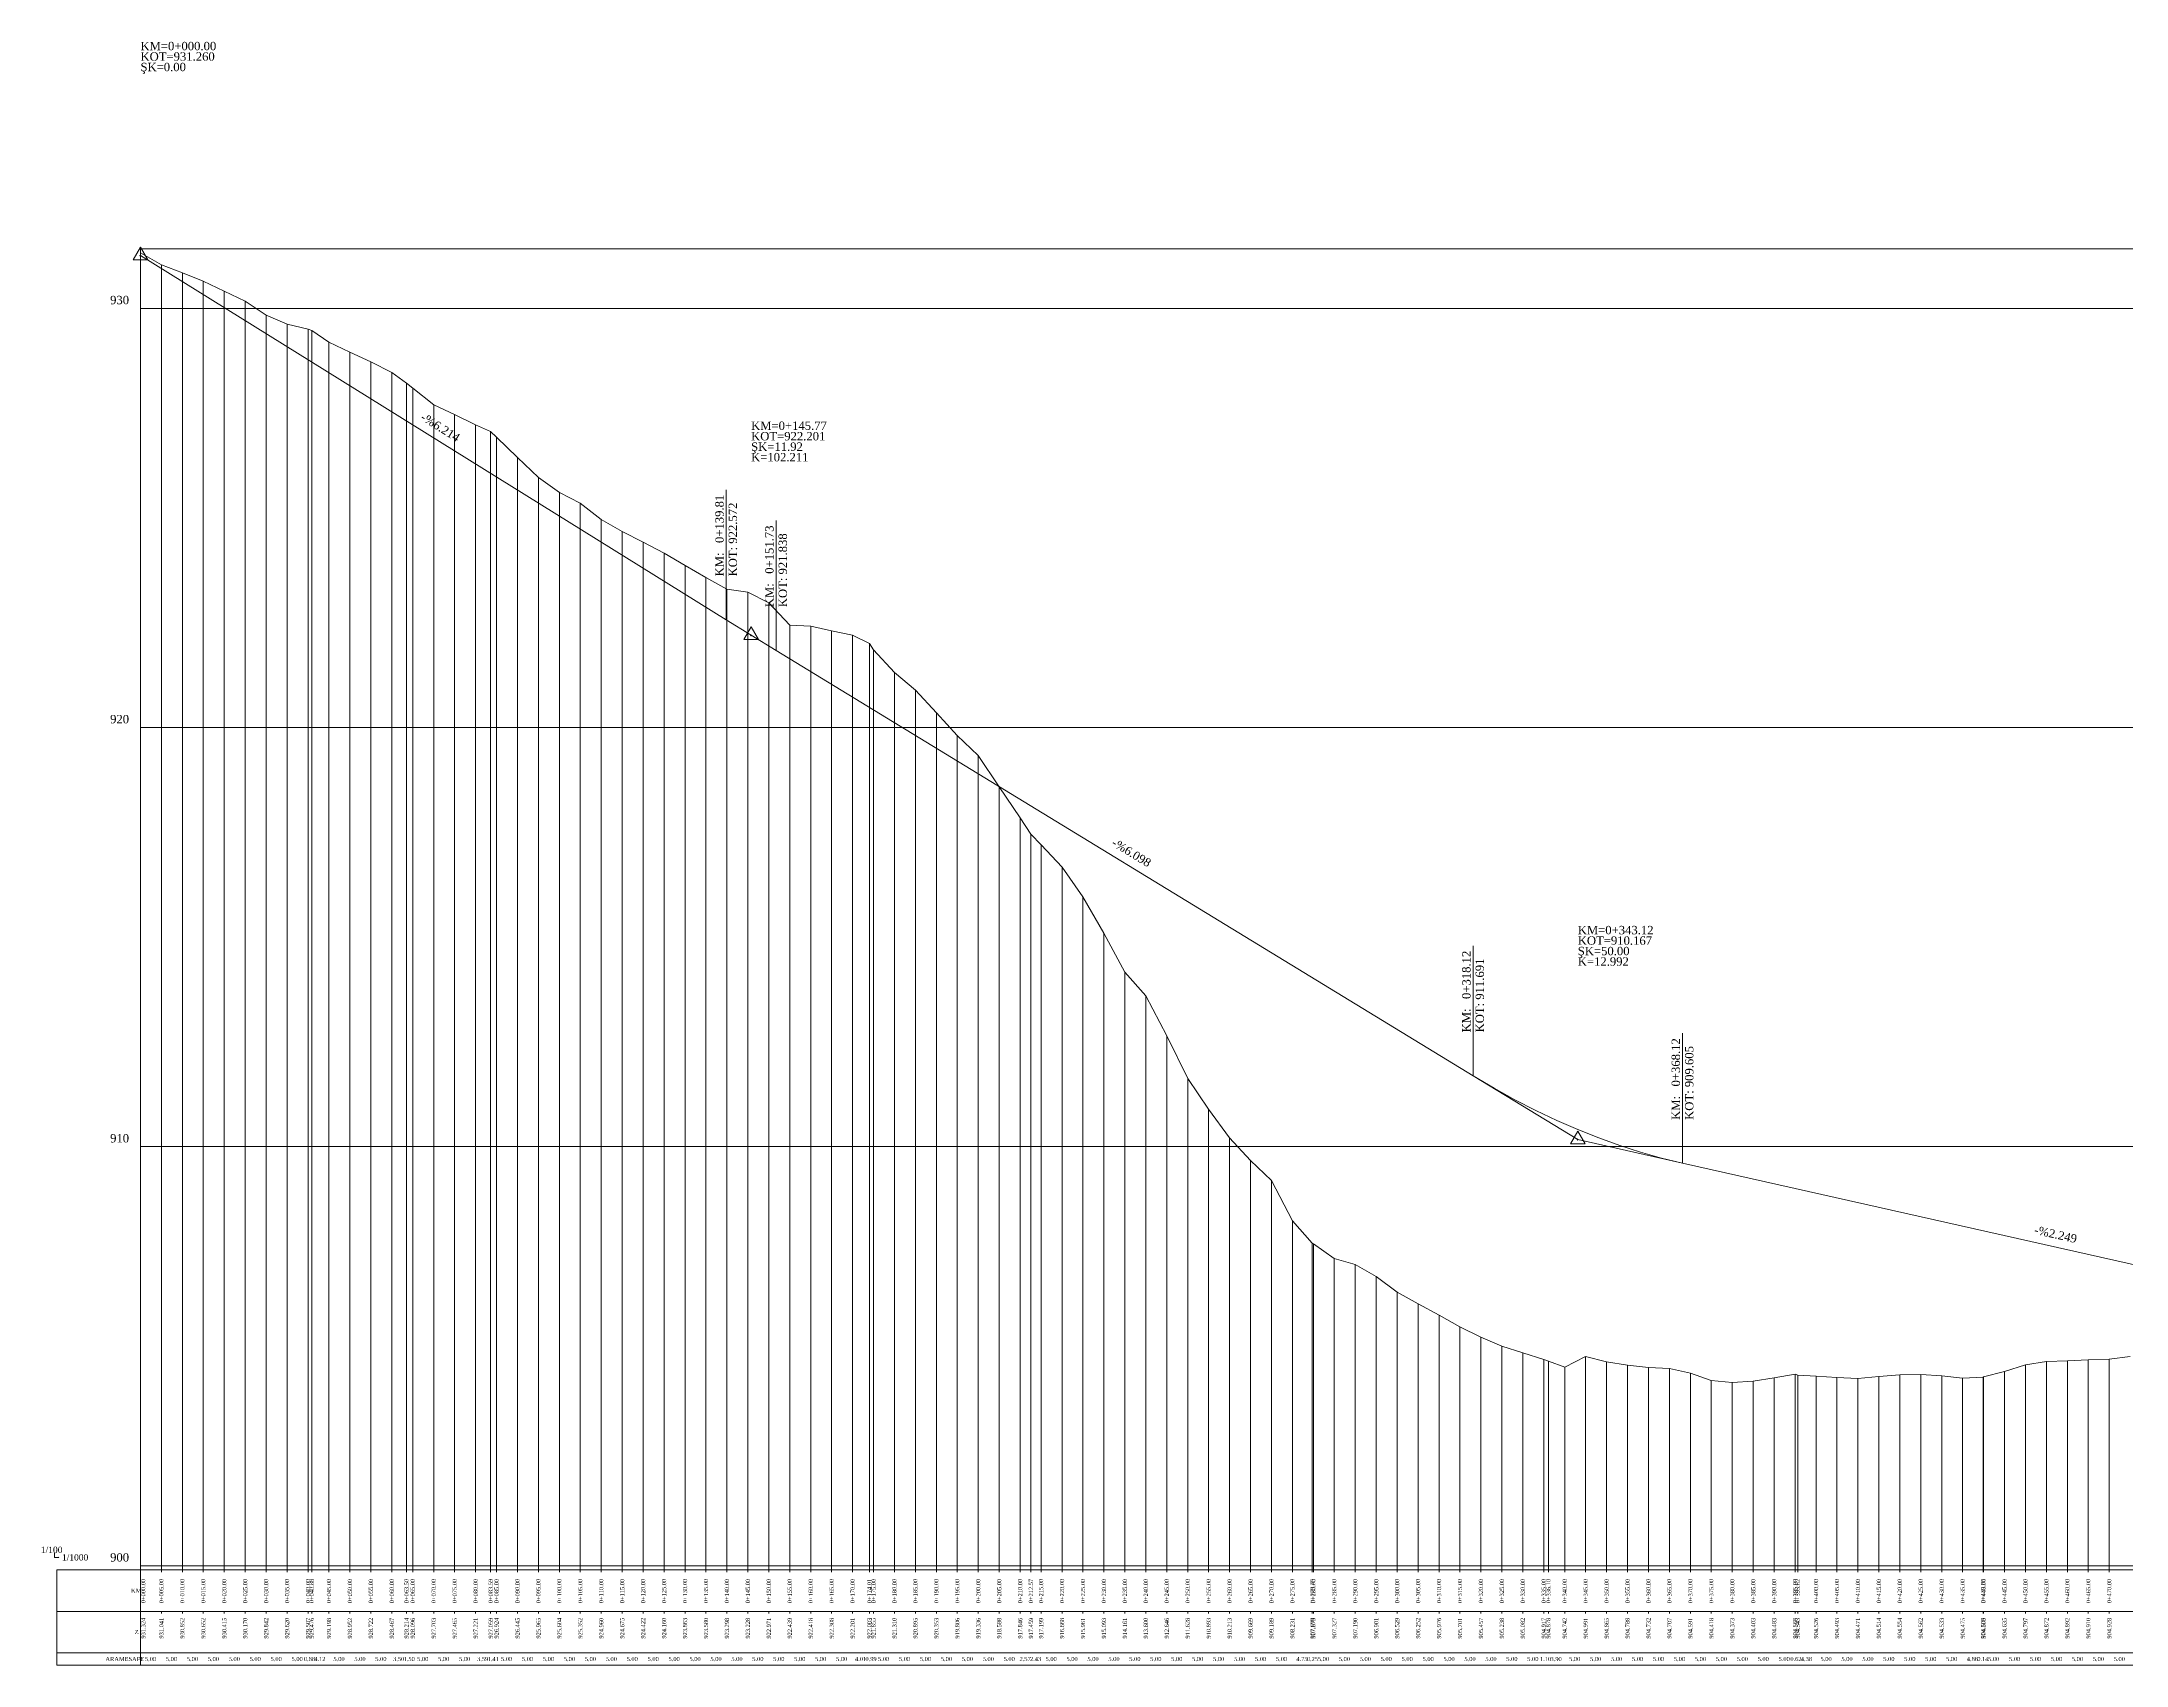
# Model space of a CAD drawing. Header units: metres. Extents: x 478603 to 489313, y 4282657 to 4289463.
# Drawn here: x 483844.3 to 484341.9, y 4287897.8 to 4288285.2 of the extents above; entities that cross this region are included whole.
import ezdxf

# ---------------------------------------------------------------- set-up
doc = ezdxf.new("R2010")
doc.units = ezdxf.units.M
for name, color, linetype, lineweight in [('PL_SEMBOL', 7, 'Continuous', 0), ('PR_ALINMAN', 1, 'Continuous', 0), ('PR_ENK_ARAMESAFE', 5, 'Continuous', 0), ('PR_ENK_EKSEN1', 5, 'Continuous', 0), ('PR_ENK_EKSEN1D', 1, 'Continuous', 0), ('PR_ENK_KM', 18, 'Continuous', 0), ('PR_ENK_Z', 96, 'Continuous', 0), ('PR_KIYAS', 153, 'Continuous', 0), ('PR_KURP', 2, 'Continuous', 0), ('PR_KURP_TF', 4, 'Continuous', 0), ('PR_KURP_TO', 96, 'Continuous', 0), ('PR_OLCEK', 1, 'Continuous', 0), ('PR_PROFIL', 153, 'Continuous', 0), ('PR_TANJANT', 30, 'Continuous', 0)]:
    doc.layers.add(name, color=color, linetype=linetype, lineweight=lineweight)
doc.styles.get("Standard").update_dxf_attribs({"font": 'times.ttf'})

# ---------------------------------------------------------------- blocks, each defined once
blk = doc.blocks.new('3')
at = {"layer": 'PL_SEMBOL'}
for p, q in [((0, 2), (-1.75, -1)), ((0.125, 0.125), (-0.125, -0.125)), ((-0.125, 0.125), (0.125, -0.125)), ((1.75, -1), (0, 2)), ((-1.75, -1), (1.75, -1))]:
    blk.add_line(p, q, dxfattribs=at)

msp = doc.modelspace()

# ---------------------------------------------------------------- linework, layer by layer
at = {"layer": 'PR_ALINMAN'}
for p, q in [((483867.87, 4288234.14), (484007.68, 4288147.26)), ((484019.6, 4288139.92), (484185.99, 4288038.45)), ((484235.99, 4288017.59), (484412.61, 4287977.86))]:
    msp.add_line(p, q, dxfattribs=at)
at = {"layer": 'PR_ENK_EKSEN1'}
for p, q in [((483867.87, 4288234.78), (483872.87, 4288231.95)), ((483872.87, 4288231.95), (483877.87, 4288230.06)), ((483877.87, 4288230.06), (483882.87, 4288228.06)), ((483882.87, 4288228.06), (483887.87, 4288225.69)), ((483887.87, 4288225.69), (483892.87, 4288223.24)), ((483892.87, 4288223.24), (483897.87, 4288219.96)), ((483897.87, 4288219.96), (483902.87, 4288217.74)), ((483902.87, 4288217.74), (483907.87, 4288216.61)), ((483907.87, 4288216.61), (483908.75, 4288216.29)), ((483908.75, 4288216.29), (483912.87, 4288213.52)), ((483912.87, 4288213.52), (483917.87, 4288211.06)), ((483917.87, 4288211.06), (483922.87, 4288208.76)), ((483922.87, 4288208.76), (483927.87, 4288206.21)), ((483927.87, 4288206.21), (483931.37, 4288203.68)), ((483931.37, 4288203.68), (483932.87, 4288202.5)), ((483932.87, 4288202.5), (483937.87, 4288198.57)), ((483937.87, 4288198.57), (483942.87, 4288196.19)), ((483942.87, 4288196.19), (483947.87, 4288193.75)), ((483947.87, 4288193.75), (483951.46, 4288192.13)), ((483951.46, 4288192.13), (483952.87, 4288190.78)), ((483952.87, 4288190.78), (483957.87, 4288185.99)), ((483957.87, 4288185.99), (483962.87, 4288181.19)), ((483962.87, 4288181.19), (483967.87, 4288177.58)), ((483967.87, 4288177.58), (483972.87, 4288175.06)), ((483972.87, 4288175.06), (483977.87, 4288171.14)), ((483977.87, 4288171.14), (483982.87, 4288168.29)), ((483982.87, 4288168.29), (483987.87, 4288165.76)), ((483987.87, 4288165.76), (483992.87, 4288163.14)), ((483992.87, 4288163.14), (483997.87, 4288160.17)), ((483997.87, 4288160.17), (484002.87, 4288157.34)), ((484002.87, 4288157.34), (484007.87, 4288154.52)), ((484007.87, 4288154.52), (484012.87, 4288153.82)), ((484012.87, 4288153.82), (484017.87, 4288151.25)), ((484017.87, 4288151.25), (484022.87, 4288145.93)), ((484022.87, 4288145.93), (484027.87, 4288145.72)), ((484027.87, 4288145.72), (484032.87, 4288144.62)), ((484032.87, 4288144.62), (484037.87, 4288143.54)), ((484037.87, 4288143.54), (484041.88, 4288141.57)), ((484041.88, 4288141.57), (484042.87, 4288140.09)), ((484042.87, 4288140.09), (484047.87, 4288134.64)), ((484047.87, 4288134.64), (484052.87, 4288130.49)), ((484052.87, 4288130.49), (484057.87, 4288125.07)), ((484057.87, 4288125.07), (484062.87, 4288119.6)), ((484062.87, 4288119.6), (484067.87, 4288114.9)), ((484067.87, 4288114.9), (484072.87, 4288107.42)), ((484072.87, 4288107.42), (484077.87, 4288100)), ((484077.87, 4288100), (484080.44, 4288096.13)), ((484080.44, 4288096.13), (484082.87, 4288093.53)), ((484082.87, 4288093.53), (484087.87, 4288088.22)), ((484087.87, 4288088.22), (484092.87, 4288081.15)), ((484092.87, 4288081.15), (484097.87, 4288072.47)), ((484097.87, 4288072.47), (484102.87, 4288063.15)), ((484102.87, 4288063.15), (484107.87, 4288057.54)), ((484107.87, 4288057.54), (484112.87, 4288048)), ((484112.87, 4288048), (484117.87, 4288037.82)), ((484117.87, 4288037.82), (484122.87, 4288030.47)), ((484122.87, 4288030.47), (484127.87, 4288023.67)), ((484127.87, 4288023.67), (484132.87, 4288018.23)), ((484132.87, 4288018.23), (484137.87, 4288013.43)), ((484137.87, 4288013.43), (484142.87, 4288003.85)), ((484142.87, 4288003.85), (484147.62, 4287998.52)), ((484147.62, 4287998.52), (484147.87, 4287998.33)), ((484147.87, 4287998.33), (484152.87, 4287994.81)), ((484152.87, 4287994.81), (484157.87, 4287993.44)), ((484157.87, 4287993.44), (484162.87, 4287990.55)), ((484162.87, 4287990.55), (484167.87, 4287986.83)), ((484167.87, 4287986.83), (484172.87, 4287984.06)), ((484172.87, 4287984.06), (484177.87, 4287981.3)), ((484177.87, 4287981.3), (484182.87, 4287978.55)), ((484182.87, 4287978.55), (484187.87, 4287976.11)), ((484187.87, 4287976.11), (484192.87, 4287973.92)), ((484192.87, 4287973.92), (484197.87, 4287972.36)), ((484197.87, 4287972.36), (484202.87, 4287970.71)), ((484202.87, 4287970.71), (484203.97, 4287970.32)), ((484203.97, 4287970.32), (484207.87, 4287968.96)), ((484207.87, 4287968.96), (484212.87, 4287971.45)), ((484212.87, 4287971.45), (484217.87, 4287970.19)), ((484217.87, 4287970.19), (484222.87, 4287969.42)), ((484222.87, 4287969.42), (484227.87, 4287968.86)), ((484227.87, 4287968.86), (484232.87, 4287968.6)), ((484232.87, 4287968.6), (484237.87, 4287967.45)), ((484307.87, 4287966.63), (484312.87, 4287967.89)), ((484312.87, 4287967.89), (484317.87, 4287969.51)), ((484317.87, 4287969.51), (484322.87, 4287970.26)), ((484322.87, 4287970.26), (484327.87, 4287970.46)), ((484327.87, 4287970.46), (484332.87, 4287970.64)), ((484332.87, 4287970.64), (484337.87, 4287970.81)), ((484337.87, 4287970.81), (484342.87, 4287971.48)), ((484237.87, 4287967.45), (484242.87, 4287965.72)), ((484242.87, 4287965.72), (484247.87, 4287965.27)), ((484247.87, 4287965.27), (484252.87, 4287965.57)), ((484252.87, 4287965.57), (484257.87, 4287966.37)), ((484257.87, 4287966.37), (484262.87, 4287967.22)), ((484262.87, 4287967.22), (484263.49, 4287966.99)), ((484263.49, 4287966.99), (484267.87, 4287966.8)), ((484267.87, 4287966.8), (484272.87, 4287966.47)), ((484272.87, 4287966.47), (484277.87, 4287966.25)), ((484277.87, 4287966.25), (484282.87, 4287966.68)), ((484282.87, 4287966.68), (484287.87, 4287967.08)), ((484287.87, 4287967.08), (484292.87, 4287967.16)), ((484292.87, 4287967.16), (484297.87, 4287966.87)), ((484297.87, 4287966.87), (484302.87, 4287966.29)), ((484302.87, 4287966.29), (484307.73, 4287966.57)), ((484307.73, 4287966.57), (484307.87, 4287966.63))]:
    msp.add_line(p, q, dxfattribs=at)
at = {"layer": 'PR_ENK_EKSEN1D'}
for p, q in [((483867.87, 4287920.54), (483867.87, 4288234.78)), ((483872.87, 4287920.54), (483872.87, 4288231.95)), ((483877.87, 4287920.54), (483877.87, 4288230.06)), ((483882.87, 4287920.54), (483882.87, 4288228.06)), ((483887.87, 4287920.54), (483887.87, 4288225.69)), ((483892.87, 4287920.54), (483892.87, 4288223.24)), ((483897.87, 4287920.54), (483897.87, 4288219.96)), ((483902.87, 4287920.54), (483902.87, 4288217.74)), ((483907.87, 4287920.54), (483907.87, 4288216.61)), ((483908.75, 4287920.54), (483908.75, 4288216.29)), ((483912.87, 4287920.54), (483912.87, 4288213.52)), ((483917.87, 4287920.54), (483917.87, 4288211.06)), ((483922.87, 4287920.54), (483922.87, 4288208.76)), ((483927.87, 4287920.54), (483927.87, 4288206.21)), ((483931.37, 4287920.54), (483931.37, 4288203.68)), ((483932.87, 4287920.54), (483932.87, 4288202.5)), ((483937.87, 4287920.54), (483937.87, 4288198.57)), ((483942.87, 4287920.54), (483942.87, 4288196.19)), ((483947.87, 4287920.54), (483947.87, 4288193.75)), ((483951.46, 4287920.54), (483951.46, 4288192.13)), ((483952.87, 4287920.54), (483952.87, 4288190.78)), ((483957.87, 4287920.54), (483957.87, 4288185.99)), ((483962.87, 4287920.54), (483962.87, 4288181.19)), ((483967.87, 4287920.54), (483967.87, 4288177.58)), ((483972.87, 4287920.54), (483972.87, 4288175.06)), ((483977.87, 4287920.54), (483977.87, 4288171.14)), ((483982.87, 4287920.54), (483982.87, 4288168.29)), ((483987.87, 4287920.54), (483987.87, 4288165.76)), ((483992.87, 4287920.54), (483992.87, 4288163.14)), ((483997.87, 4287920.54), (483997.87, 4288160.17)), ((484002.87, 4287920.54), (484002.87, 4288157.34)), ((484007.87, 4287920.54), (484007.87, 4288154.52)), ((484012.87, 4287920.54), (484012.87, 4288153.82)), ((484017.87, 4287920.54), (484017.87, 4288151.25)), ((484022.87, 4287920.54), (484022.87, 4288145.93)), ((484027.87, 4287920.54), (484027.87, 4288145.72)), ((484032.87, 4287920.54), (484032.87, 4288144.62)), ((484037.87, 4287920.54), (484037.87, 4288143.54)), ((484041.88, 4287920.54), (484041.88, 4288141.57)), ((484042.87, 4287920.54), (484042.87, 4288140.09)), ((484047.87, 4287920.54), (484047.87, 4288134.64)), ((484052.87, 4287920.54), (484052.87, 4288130.49)), ((484057.87, 4287920.54), (484057.87, 4288125.07)), ((484062.87, 4287920.54), (484062.87, 4288119.6)), ((484067.87, 4287920.54), (484067.87, 4288114.9)), ((484072.87, 4287920.54), (484072.87, 4288107.42)), ((484077.87, 4287920.54), (484077.87, 4288100)), ((484080.44, 4287920.54), (484080.44, 4288096.13)), ((484082.87, 4287920.54), (484082.87, 4288093.53)), ((484087.87, 4287920.54), (484087.87, 4288088.22)), ((484092.87, 4287920.54), (484092.87, 4288081.15)), ((484097.87, 4287920.54), (484097.87, 4288072.47)), ((484102.87, 4287920.54), (484102.87, 4288063.15)), ((484107.87, 4287920.54), (484107.87, 4288057.54)), ((484112.87, 4287920.54), (484112.87, 4288048)), ((484117.87, 4287920.54), (484117.87, 4288037.82)), ((484122.87, 4287920.54), (484122.87, 4288030.47)), ((484127.87, 4287920.54), (484127.87, 4288023.67)), ((484132.87, 4287920.54), (484132.87, 4288018.23)), ((484137.87, 4287920.54), (484137.87, 4288013.43)), ((484142.87, 4287920.54), (484142.87, 4288003.85)), ((484147.62, 4287920.54), (484147.62, 4287998.52)), ((484147.87, 4287920.54), (484147.87, 4287998.33)), ((484152.87, 4287920.54), (484152.87, 4287994.81)), ((484157.87, 4287920.54), (484157.87, 4287993.44)), ((484162.87, 4287920.54), (484162.87, 4287990.55)), ((484167.87, 4287920.54), (484167.87, 4287986.83)), ((484172.87, 4287920.54), (484172.87, 4287984.06)), ((484177.87, 4287920.54), (484177.87, 4287981.3)), ((484182.87, 4287920.54), (484182.87, 4287978.55)), ((484187.87, 4287920.54), (484187.87, 4287976.11)), ((484192.87, 4287920.54), (484192.87, 4287973.92)), ((484197.87, 4287920.54), (484197.87, 4287972.36)), ((484202.87, 4287920.54), (484202.87, 4287970.71)), ((484203.97, 4287920.54), (484203.97, 4287970.32)), ((484207.87, 4287920.54), (484207.87, 4287968.96)), ((484212.87, 4287920.54), (484212.87, 4287971.45)), ((484217.87, 4287920.54), (484217.87, 4287970.19)), ((484222.87, 4287920.54), (484222.87, 4287969.42)), ((484227.87, 4287920.54), (484227.87, 4287968.86)), ((484232.87, 4287920.54), (484232.87, 4287968.6)), ((484312.87, 4287920.54), (484312.87, 4287967.89)), ((484317.87, 4287920.54), (484317.87, 4287969.51)), ((484322.87, 4287920.54), (484322.87, 4287970.26)), ((484327.87, 4287920.54), (484327.87, 4287970.46)), ((484332.87, 4287920.54), (484332.87, 4287970.64)), ((484337.87, 4287920.54), (484337.87, 4287970.81)), ((484237.87, 4287920.54), (484237.87, 4287967.45)), ((484242.87, 4287920.54), (484242.87, 4287965.72)), ((484247.87, 4287920.54), (484247.87, 4287965.27)), ((484252.87, 4287920.54), (484252.87, 4287965.57)), ((484257.87, 4287920.54), (484257.87, 4287966.37)), ((484262.87, 4287920.54), (484262.87, 4287967.22)), ((484263.49, 4287920.54), (484263.49, 4287966.99)), ((484267.87, 4287920.54), (484267.87, 4287966.8)), ((484272.87, 4287920.54), (484272.87, 4287966.47)), ((484277.87, 4287920.54), (484277.87, 4287966.25)), ((484282.87, 4287920.54), (484282.87, 4287966.68)), ((484287.87, 4287920.54), (484287.87, 4287967.08)), ((484292.87, 4287920.54), (484292.87, 4287967.16)), ((484297.87, 4287920.54), (484297.87, 4287966.87)), ((484302.87, 4287920.54), (484302.87, 4287966.29)), ((484307.73, 4287920.54), (484307.73, 4287966.57)), ((484307.87, 4287920.54), (484307.87, 4287966.63))]:
    msp.add_line(p, q, dxfattribs=at)
at = {"layer": 'PR_KIYAS'}
for p, q in [((483867.87, 4288221.54), (484820.21, 4288221.54)), ((483867.87, 4288121.54), (484820.21, 4288121.54)), ((483867.87, 4288021.54), (484820.21, 4288021.54)), ((483867.87, 4287921.54), (484820.21, 4287921.54))]:
    msp.add_line(p, q, dxfattribs=at)
at = {"layer": 'PR_KURP'}
for p, q in [((484007.68, 4288147.26), (484013.64, 4288143.57)), ((484013.64, 4288143.57), (484019.6, 4288139.92)), ((484185.99, 4288038.45), (484190.99, 4288035.5)), ((484190.99, 4288035.5), (484195.99, 4288032.74)), ((484195.99, 4288032.74), (484200.99, 4288030.17)), ((484200.99, 4288030.17), (484205.99, 4288027.8)), ((484205.99, 4288027.8), (484210.99, 4288025.62)), ((484210.99, 4288025.62), (484215.99, 4288023.62)), ((484215.99, 4288023.62), (484220.99, 4288021.83)), ((484220.99, 4288021.83), (484225.99, 4288020.22)), ((484225.99, 4288020.22), (484230.99, 4288018.81)), ((484230.99, 4288018.81), (484235.99, 4288017.59))]:
    msp.add_line(p, q, dxfattribs=at)
at = {"layer": 'PR_KURP_TF'}
for p, q in [((484019.6, 4288139.92), (484019.6, 4288170.92)), ((484235.99, 4288017.59), (484235.99, 4288048.59))]:
    msp.add_line(p, q, dxfattribs=at)
at = {"layer": 'PR_KURP_TO'}
for p, q in [((484007.68, 4288147.26), (484007.68, 4288178.26)), ((484185.99, 4288038.45), (484185.99, 4288069.45))]:
    msp.add_line(p, q, dxfattribs=at)
at = {"layer": 'PR_OLCEK'}
for p, q in [((483847.32, 4287924.44), (483847.37, 4287924.54)), ((483847.37, 4287923.54), (483847.37, 4287924.54)), ((483847.37, 4287924.54), (483847.42, 4287924.44)), ((483848.37, 4287923.54), (483847.37, 4287923.54)), ((483848.27, 4287923.59), (483848.37, 4287923.54)), ((483848.37, 4287923.54), (483848.27, 4287923.49))]:
    msp.add_line(p, q, dxfattribs=at)
for p in [(483867.87, 4288235.78, 931.42), (483867.87, 4287920.54, 899.9)]:
    msp.add_point(p, dxfattribs=at)
at = {"layer": 'PR_PROFIL'}
for p, q in [((483867.87, 4288235.78), (484820.21, 4288235.78)), ((483867.87, 4287920.54), (483867.87, 4288235.78)), ((483847.87, 4287920.54), (484820.21, 4287920.54)), ((483847.87, 4287910.66), (483847.87, 4287920.54)), ((483867.87, 4287910.66), (483867.87, 4287920.54)), ((483867.87, 4287920.04), (483867.87, 4287920.54)), ((483872.87, 4287920.04), (483872.87, 4287920.54)), ((483877.87, 4287920.04), (483877.87, 4287920.54)), ((483882.87, 4287920.04), (483882.87, 4287920.54)), ((483887.87, 4287920.04), (483887.87, 4287920.54)), ((483892.87, 4287920.04), (483892.87, 4287920.54)), ((483897.87, 4287920.04), (483897.87, 4287920.54)), ((483902.87, 4287920.04), (483902.87, 4287920.54)), ((483907.87, 4287920.04), (483907.87, 4287920.54)), ((483908.75, 4287920.04), (483908.75, 4287920.54)), ((483912.87, 4287920.04), (483912.87, 4287920.54)), ((483917.87, 4287920.04), (483917.87, 4287920.54)), ((483922.87, 4287920.04), (483922.87, 4287920.54)), ((483927.87, 4287920.04), (483927.87, 4287920.54)), ((483931.37, 4287920.04), (483931.37, 4287920.54)), ((483932.87, 4287920.04), (483932.87, 4287920.54)), ((483937.87, 4287920.04), (483937.87, 4287920.54)), ((483942.87, 4287920.04), (483942.87, 4287920.54)), ((483947.87, 4287920.04), (483947.87, 4287920.54)), ((483951.46, 4287920.04), (483951.46, 4287920.54)), ((483952.87, 4287920.04), (483952.87, 4287920.54)), ((483957.87, 4287920.04), (483957.87, 4287920.54)), ((483962.87, 4287920.04), (483962.87, 4287920.54)), ((483967.87, 4287920.04), (483967.87, 4287920.54)), ((483972.87, 4287920.04), (483972.87, 4287920.54)), ((483977.87, 4287920.04), (483977.87, 4287920.54)), ((483982.87, 4287920.04), (483982.87, 4287920.54)), ((483987.87, 4287920.04), (483987.87, 4287920.54)), ((483992.87, 4287920.04), (483992.87, 4287920.54)), ((483997.87, 4287920.04), (483997.87, 4287920.54)), ((484002.87, 4287920.04), (484002.87, 4287920.54)), ((484007.87, 4287920.04), (484007.87, 4287920.54)), ((484012.87, 4287920.04), (484012.87, 4287920.54)), ((484017.87, 4287920.04), (484017.87, 4287920.54)), ((484022.87, 4287920.04), (484022.87, 4287920.54)), ((484027.87, 4287920.04), (484027.87, 4287920.54)), ((484032.87, 4287920.04), (484032.87, 4287920.54)), ((484037.87, 4287920.04), (484037.87, 4287920.54)), ((484041.88, 4287920.04), (484041.88, 4287920.54)), ((484042.87, 4287920.04), (484042.87, 4287920.54)), ((484047.87, 4287920.04), (484047.87, 4287920.54)), ((484052.87, 4287920.04), (484052.87, 4287920.54)), ((484057.87, 4287920.04), (484057.87, 4287920.54)), ((484062.87, 4287920.04), (484062.87, 4287920.54)), ((484067.87, 4287920.04), (484067.87, 4287920.54)), ((484072.87, 4287920.04), (484072.87, 4287920.54)), ((484077.87, 4287920.04), (484077.87, 4287920.54)), ((484080.44, 4287920.04), (484080.44, 4287920.54)), ((484082.87, 4287920.04), (484082.87, 4287920.54)), ((484087.87, 4287920.04), (484087.87, 4287920.54)), ((484092.87, 4287920.04), (484092.87, 4287920.54)), ((484097.87, 4287920.04), (484097.87, 4287920.54)), ((484102.87, 4287920.04), (484102.87, 4287920.54)), ((484107.87, 4287920.04), (484107.87, 4287920.54)), ((484112.87, 4287920.04), (484112.87, 4287920.54)), ((484117.87, 4287920.04), (484117.87, 4287920.54)), ((484122.87, 4287920.04), (484122.87, 4287920.54)), ((484127.87, 4287920.04), (484127.87, 4287920.54)), ((484132.87, 4287920.04), (484132.87, 4287920.54)), ((484137.87, 4287920.04), (484137.87, 4287920.54)), ((484142.87, 4287920.04), (484142.87, 4287920.54)), ((484147.62, 4287920.04), (484147.62, 4287920.54)), ((484147.87, 4287920.04), (484147.87, 4287920.54)), ((484152.87, 4287920.04), (484152.87, 4287920.54)), ((484157.87, 4287920.04), (484157.87, 4287920.54)), ((484162.87, 4287920.04), (484162.87, 4287920.54)), ((484167.87, 4287920.04), (484167.87, 4287920.54)), ((484172.87, 4287920.04), (484172.87, 4287920.54)), ((484177.87, 4287920.04), (484177.87, 4287920.54)), ((484182.87, 4287920.04), (484182.87, 4287920.54)), ((484187.87, 4287920.04), (484187.87, 4287920.54)), ((484192.87, 4287920.04), (484192.87, 4287920.54)), ((484197.87, 4287920.04), (484197.87, 4287920.54)), ((484202.87, 4287920.04), (484202.87, 4287920.54)), ((484203.97, 4287920.04), (484203.97, 4287920.54)), ((484207.87, 4287920.04), (484207.87, 4287920.54)), ((484212.87, 4287920.04), (484212.87, 4287920.54)), ((484217.87, 4287920.04), (484217.87, 4287920.54)), ((484222.87, 4287920.04), (484222.87, 4287920.54)), ((484227.87, 4287920.04), (484227.87, 4287920.54)), ((484232.87, 4287920.04), (484232.87, 4287920.54)), ((484237.87, 4287920.04), (484237.87, 4287920.54)), ((484242.87, 4287920.04), (484242.87, 4287920.54)), ((484247.87, 4287920.04), (484247.87, 4287920.54)), ((484252.87, 4287920.04), (484252.87, 4287920.54)), ((484257.87, 4287920.04), (484257.87, 4287920.54)), ((484262.87, 4287920.04), (484262.87, 4287920.54)), ((484263.49, 4287920.04), (484263.49, 4287920.54)), ((484267.87, 4287920.04), (484267.87, 4287920.54)), ((484272.87, 4287920.04), (484272.87, 4287920.54)), ((484277.87, 4287920.04), (484277.87, 4287920.54)), ((484282.87, 4287920.04), (484282.87, 4287920.54)), ((484287.87, 4287920.04), (484287.87, 4287920.54)), ((484292.87, 4287920.04), (484292.87, 4287920.54)), ((484297.87, 4287920.04), (484297.87, 4287920.54)), ((484302.87, 4287920.04), (484302.87, 4287920.54)), ((484307.73, 4287920.04), (484307.73, 4287920.54)), ((484307.87, 4287920.04), (484307.87, 4287920.54)), ((484312.87, 4287920.04), (484312.87, 4287920.54)), ((484317.87, 4287920.04), (484317.87, 4287920.54)), ((484322.87, 4287920.04), (484322.87, 4287920.54)), ((484327.87, 4287920.04), (484327.87, 4287920.54)), ((484332.87, 4287920.04), (484332.87, 4287920.54)), ((484337.87, 4287920.04), (484337.87, 4287920.54)), ((483847.87, 4287910.66), (484820.21, 4287910.66)), ((483847.87, 4287900.79), (483847.87, 4287910.66)), ((483867.87, 4287900.79), (483867.87, 4287910.66)), ((483867.87, 4287910.16), (483867.87, 4287910.66)), ((483872.87, 4287910.16), (483872.87, 4287910.66)), ((483877.87, 4287910.16), (483877.87, 4287910.66)), ((483882.87, 4287910.16), (483882.87, 4287910.66)), ((483887.87, 4287910.16), (483887.87, 4287910.66)), ((483892.87, 4287910.16), (483892.87, 4287910.66)), ((483897.87, 4287910.16), (483897.87, 4287910.66)), ((483902.87, 4287910.16), (483902.87, 4287910.66)), ((483907.87, 4287910.16), (483907.87, 4287910.66)), ((483908.75, 4287910.16), (483908.75, 4287910.66)), ((483912.87, 4287910.16), (483912.87, 4287910.66)), ((483917.87, 4287910.16), (483917.87, 4287910.66)), ((483922.87, 4287910.16), (483922.87, 4287910.66)), ((483927.87, 4287910.16), (483927.87, 4287910.66)), ((483931.37, 4287910.16), (483931.37, 4287910.66)), ((483932.87, 4287910.16), (483932.87, 4287910.66)), ((483937.87, 4287910.16), (483937.87, 4287910.66)), ((483942.87, 4287910.16), (483942.87, 4287910.66)), ((483947.87, 4287910.16), (483947.87, 4287910.66)), ((483951.46, 4287910.16), (483951.46, 4287910.66)), ((483952.87, 4287910.16), (483952.87, 4287910.66)), ((483957.87, 4287910.16), (483957.87, 4287910.66)), ((483962.87, 4287910.16), (483962.87, 4287910.66)), ((483967.87, 4287910.16), (483967.87, 4287910.66)), ((483972.87, 4287910.16), (483972.87, 4287910.66)), ((483977.87, 4287910.16), (483977.87, 4287910.66)), ((483982.87, 4287910.16), (483982.87, 4287910.66)), ((483987.87, 4287910.16), (483987.87, 4287910.66)), ((483992.87, 4287910.16), (483992.87, 4287910.66)), ((483997.87, 4287910.16), (483997.87, 4287910.66)), ((484002.87, 4287910.16), (484002.87, 4287910.66)), ((484007.87, 4287910.16), (484007.87, 4287910.66)), ((484012.87, 4287910.16), (484012.87, 4287910.66)), ((484017.87, 4287910.16), (484017.87, 4287910.66)), ((484022.87, 4287910.16), (484022.87, 4287910.66)), ((484027.87, 4287910.16), (484027.87, 4287910.66)), ((484032.87, 4287910.16), (484032.87, 4287910.66)), ((484037.87, 4287910.16), (484037.87, 4287910.66)), ((484041.88, 4287910.16), (484041.88, 4287910.66)), ((484042.87, 4287910.16), (484042.87, 4287910.66)), ((484047.87, 4287910.16), (484047.87, 4287910.66)), ((484052.87, 4287910.16), (484052.87, 4287910.66)), ((484057.87, 4287910.16), (484057.87, 4287910.66)), ((484062.87, 4287910.16), (484062.87, 4287910.66)), ((484067.87, 4287910.16), (484067.87, 4287910.66)), ((484072.87, 4287910.16), (484072.87, 4287910.66)), ((484077.87, 4287910.16), (484077.87, 4287910.66)), ((484080.44, 4287910.16), (484080.44, 4287910.66)), ((484082.87, 4287910.16), (484082.87, 4287910.66)), ((484087.87, 4287910.16), (484087.87, 4287910.66)), ((484092.87, 4287910.16), (484092.87, 4287910.66)), ((484097.87, 4287910.16), (484097.87, 4287910.66)), ((484102.87, 4287910.16), (484102.87, 4287910.66)), ((484107.87, 4287910.16), (484107.87, 4287910.66)), ((484112.87, 4287910.16), (484112.87, 4287910.66)), ((484117.87, 4287910.16), (484117.87, 4287910.66)), ((484122.87, 4287910.16), (484122.87, 4287910.66)), ((484127.87, 4287910.16), (484127.87, 4287910.66)), ((484132.87, 4287910.16), (484132.87, 4287910.66)), ((484137.87, 4287910.16), (484137.87, 4287910.66)), ((484142.87, 4287910.16), (484142.87, 4287910.66)), ((484147.62, 4287910.16), (484147.62, 4287910.66)), ((484147.87, 4287910.16), (484147.87, 4287910.66)), ((484152.87, 4287910.16), (484152.87, 4287910.66)), ((484157.87, 4287910.16), (484157.87, 4287910.66)), ((484162.87, 4287910.16), (484162.87, 4287910.66)), ((484167.87, 4287910.16), (484167.87, 4287910.66)), ((484172.87, 4287910.16), (484172.87, 4287910.66)), ((484177.87, 4287910.16), (484177.87, 4287910.66)), ((484182.87, 4287910.16), (484182.87, 4287910.66)), ((484187.87, 4287910.16), (484187.87, 4287910.66)), ((484192.87, 4287910.16), (484192.87, 4287910.66)), ((484197.87, 4287910.16), (484197.87, 4287910.66)), ((484202.87, 4287910.16), (484202.87, 4287910.66)), ((484203.97, 4287910.16), (484203.97, 4287910.66)), ((484207.87, 4287910.16), (484207.87, 4287910.66)), ((484212.87, 4287910.16), (484212.87, 4287910.66)), ((484217.87, 4287910.16), (484217.87, 4287910.66)), ((484222.87, 4287910.16), (484222.87, 4287910.66)), ((484227.87, 4287910.16), (484227.87, 4287910.66)), ((484232.87, 4287910.16), (484232.87, 4287910.66)), ((484237.87, 4287910.16), (484237.87, 4287910.66)), ((484242.87, 4287910.16), (484242.87, 4287910.66)), ((484247.87, 4287910.16), (484247.87, 4287910.66)), ((484252.87, 4287910.16), (484252.87, 4287910.66)), ((484257.87, 4287910.16), (484257.87, 4287910.66)), ((484262.87, 4287910.16), (484262.87, 4287910.66)), ((484263.49, 4287910.16), (484263.49, 4287910.66)), ((484267.87, 4287910.16), (484267.87, 4287910.66)), ((484272.87, 4287910.16), (484272.87, 4287910.66)), ((484277.87, 4287910.16), (484277.87, 4287910.66)), ((484282.87, 4287910.16), (484282.87, 4287910.66)), ((484287.87, 4287910.16), (484287.87, 4287910.66)), ((484292.87, 4287910.16), (484292.87, 4287910.66)), ((484297.87, 4287910.16), (484297.87, 4287910.66)), ((484302.87, 4287910.16), (484302.87, 4287910.66)), ((484307.73, 4287910.16), (484307.73, 4287910.66)), ((484307.87, 4287910.16), (484307.87, 4287910.66)), ((484312.87, 4287910.16), (484312.87, 4287910.66)), ((484317.87, 4287910.16), (484317.87, 4287910.66)), ((484322.87, 4287910.16), (484322.87, 4287910.66)), ((484327.87, 4287910.16), (484327.87, 4287910.66)), ((484332.87, 4287910.16), (484332.87, 4287910.66)), ((484337.87, 4287910.16), (484337.87, 4287910.66)), ((483847.87, 4287900.79), (484820.21, 4287900.79)), ((483847.87, 4287897.79), (483847.87, 4287900.79)), ((483867.87, 4287897.79), (483867.87, 4287900.79)), ((483847.87, 4287897.79), (484820.21, 4287897.79))]:
    msp.add_line(p, q, dxfattribs=at)
at = {"layer": 'PR_TANJANT'}
for p, q in [((484007.68, 4288147.26), (484013.64, 4288143.55)), ((484013.64, 4288143.55), (484019.6, 4288139.92)), ((484185.99, 4288038.45), (484210.99, 4288023.21)), ((484210.99, 4288023.21), (484235.99, 4288017.59))]:
    msp.add_line(p, q, dxfattribs=at)

# ---------------------------------------------------------------- block references
at = {"layer": 'PR_ALINMAN'}
for p in [(483867.87, 4288234.14), (484013.64, 4288143.55), (484210.99, 4288023.21)]:
    msp.add_blockref('3', p, dxfattribs=at)

# ---------------------------------------------------------------- texts
for s, p in [('KM=0+000.00', (483867.87, 4288283.14)), ('KOT=931.260', (483867.87, 4288280.64)), ('ŞK=0.00', (483867.87, 4288278.14)), ('KM=0+145.77', (484013.64, 4288192.55)), ('KOT=922.201', (484013.64, 4288190.05)), ('K=102.211', (484013.64, 4288185.05)), ('ŞK=11.92', (484013.64, 4288187.55)), ('KM=0+343.12', (484210.99, 4288072.21)), ('KOT=910.167', (484210.99, 4288069.71)), ('ŞK=50.00', (484210.99, 4288067.21)), ('K=12.992', (484210.99, 4288064.71))]:
    msp.add_text(s, height=2, dxfattribs=at).set_placement(p)
for s, rotation, p in [('-%6.214', 328.1414, (483934.55, 4288195.06)), ('-%6.098', 328.6259, (484099.53, 4288093.52)), ('-%2.249', 347.3229, (484319.82, 4288000.78))]:
    msp.add_text(s, height=2, rotation=rotation, dxfattribs=at).set_placement(p)
at = {"layer": 'PR_ENK_ARAMESAFE'}
for s, p in [('ARAMESAFE', (483859.5, 4287898.79)), ('5.00', (483868.93, 4287898.79)), ('5.00', (483873.93, 4287898.79)), ('5.00', (483878.93, 4287898.79)), ('5.00', (483883.93, 4287898.79)), ('5.00', (483888.93, 4287898.79)), ('5.00', (483893.93, 4287898.79)), ('5.00', (483898.93, 4287898.79)), ('5.00', (483903.93, 4287898.79)), ('0.88', (483906.87, 4287898.79)), ('4.12', (483909.37, 4287898.79)), ('5.00', (483913.93, 4287898.79)), ('5.00', (483918.93, 4287898.79)), ('5.00', (483923.93, 4287898.79)), ('3.50', (483928.18, 4287898.79)), ('1.50', (483930.68, 4287898.79)), ('5.00', (483933.93, 4287898.79)), ('5.00', (483938.93, 4287898.79)), ('5.00', (483943.93, 4287898.79)), ('3.59', (483948.23, 4287898.79)), ('1.41', (483950.73, 4287898.79)), ('5.00', (483953.93, 4287898.79)), ('5.00', (483958.93, 4287898.79)), ('5.00', (483963.93, 4287898.79)), ('5.00', (483968.93, 4287898.79)), ('5.00', (483973.93, 4287898.79)), ('5.00', (483978.93, 4287898.79)), ('5.00', (483983.93, 4287898.79)), ('5.00', (483988.93, 4287898.79)), ('5.00', (483993.93, 4287898.79)), ('5.00', (483998.93, 4287898.79)), ('5.00', (484003.93, 4287898.79)), ('5.00', (484008.93, 4287898.79)), ('5.00', (484013.93, 4287898.79)), ('5.00', (484018.93, 4287898.79)), ('5.00', (484023.93, 4287898.79)), ('5.00', (484028.93, 4287898.79)), ('5.00', (484033.93, 4287898.79)), ('4.01', (484038.44, 4287898.79)), ('0.99', (484040.94, 4287898.79)), ('5.00', (484043.93, 4287898.79)), ('5.00', (484048.93, 4287898.79)), ('5.00', (484053.93, 4287898.79)), ('5.00', (484058.93, 4287898.79)), ('5.00', (484063.93, 4287898.79)), ('5.00', (484068.93, 4287898.79)), ('5.00', (484073.93, 4287898.79)), ('2.57', (484077.72, 4287898.79)), ('2.43', (484080.22, 4287898.79)), ('5.00', (484083.93, 4287898.79)), ('5.00', (484088.93, 4287898.79)), ('5.00', (484093.93, 4287898.79)), ('5.00', (484098.93, 4287898.79)), ('5.00', (484103.93, 4287898.79)), ('5.00', (484108.93, 4287898.79)), ('5.00', (484113.93, 4287898.79)), ('5.00', (484118.93, 4287898.79)), ('5.00', (484123.93, 4287898.79)), ('5.00', (484128.93, 4287898.79)), ('5.00', (484133.93, 4287898.79)), ('5.00', (484138.93, 4287898.79)), ('4.75', (484143.81, 4287898.79)), ('0.25', (484146.31, 4287898.79)), ('5.00', (484148.93, 4287898.79)), ('5.00', (484153.93, 4287898.79)), ('5.00', (484158.93, 4287898.79)), ('5.00', (484163.93, 4287898.79)), ('5.00', (484168.93, 4287898.79)), ('5.00', (484173.93, 4287898.79)), ('5.00', (484178.93, 4287898.79)), ('5.00', (484183.93, 4287898.79)), ('5.00', (484188.93, 4287898.79)), ('5.00', (484193.93, 4287898.79)), ('5.00', (484198.93, 4287898.79)), ('1.10', (484201.98, 4287898.79)), ('3.90', (484204.48, 4287898.79)), ('5.00', (484208.93, 4287898.79)), ('5.00', (484213.93, 4287898.79)), ('5.00', (484218.93, 4287898.79)), ('5.00', (484223.93, 4287898.79)), ('5.00', (484228.93, 4287898.79)), ('5.00', (484233.93, 4287898.79)), ('5.00', (484238.93, 4287898.79)), ('5.00', (484243.93, 4287898.79)), ('5.00', (484248.93, 4287898.79)), ('5.00', (484253.93, 4287898.79)), ('5.00', (484258.93, 4287898.79)), ('0.62', (484261.74, 4287898.79)), ('4.38', (484264.24, 4287898.79)), ('5.00', (484268.93, 4287898.79)), ('5.00', (484273.93, 4287898.79)), ('5.00', (484278.93, 4287898.79)), ('5.00', (484283.93, 4287898.79)), ('5.00', (484288.93, 4287898.79)), ('5.00', (484293.93, 4287898.79)), ('5.00', (484298.93, 4287898.79)), ('4.86', (484303.86, 4287898.79)), ('0.14', (484306.36, 4287898.79)), ('5.00', (484308.93, 4287898.79)), ('5.00', (484313.93, 4287898.79)), ('5.00', (484318.93, 4287898.79)), ('5.00', (484323.93, 4287898.79)), ('5.00', (484328.93, 4287898.79)), ('5.00', (484333.93, 4287898.79)), ('5.00', (484338.93, 4287898.79))]:
    msp.add_text(s, height=1, dxfattribs=at).set_placement(p)
at = {"layer": 'PR_ENK_KM'}
for s, p in [('  0+000.00', (483869.04, 4287911.83)), ('  0+005.00', (483873.37, 4287911.83)), ('  0+010.00', (483878.37, 4287911.83)), ('  0+015.00', (483883.37, 4287911.83)), ('  0+020.00', (483888.37, 4287911.83)), ('  0+025.00', (483893.37, 4287911.83)), ('  0+030.00', (483898.37, 4287911.83)), ('  0+035.00', (483903.37, 4287911.83)), ('  0+040.00', (483908.37, 4287911.83)), ('  0+040.88', (483909.25, 4287911.83)), ('  0+045.00', (483913.37, 4287911.83)), ('  0+050.00', (483918.37, 4287911.83)), ('  0+055.00', (483923.37, 4287911.83)), ('  0+060.00', (483928.37, 4287911.83)), ('  0+063.50', (483931.87, 4287911.83)), ('  0+065.00', (483933.37, 4287911.83)), ('  0+070.00', (483938.37, 4287911.83)), ('  0+075.00', (483943.37, 4287911.83)), ('  0+080.00', (483948.37, 4287911.83)), ('  0+083.59', (483951.96, 4287911.83)), ('  0+085.00', (483953.37, 4287911.83)), ('  0+090.00', (483958.37, 4287911.83)), ('  0+095.00', (483963.37, 4287911.83)), ('  0+100.00', (483968.37, 4287911.83)), ('  0+105.00', (483973.37, 4287911.83)), ('  0+110.00', (483978.37, 4287911.83)), ('  0+115.00', (483983.37, 4287911.83)), ('  0+120.00', (483988.37, 4287911.83)), ('  0+125.00', (483993.37, 4287911.83)), ('  0+130.00', (483998.37, 4287911.83)), ('  0+135.00', (484003.37, 4287911.83)), ('  0+140.00', (484008.37, 4287911.83)), ('  0+145.00', (484013.37, 4287911.83)), ('  0+150.00', (484018.37, 4287911.83)), ('  0+155.00', (484023.37, 4287911.83)), ('  0+160.00', (484028.37, 4287911.83)), ('  0+165.00', (484033.37, 4287911.83)), ('  0+170.00', (484038.37, 4287911.83)), ('  0+174.01', (484042.38, 4287911.83)), ('  0+175.00', (484043.37, 4287911.83)), ('  0+180.00', (484048.37, 4287911.83)), ('  0+185.00', (484053.37, 4287911.83)), ('  0+190.00', (484058.37, 4287911.83)), ('  0+195.00', (484063.37, 4287911.83)), ('  0+200.00', (484068.37, 4287911.83)), ('  0+205.00', (484073.37, 4287911.83)), ('  0+210.00', (484078.37, 4287911.83)), ('  0+212.57', (484080.94, 4287911.83)), ('  0+215.00', (484083.37, 4287911.83)), ('  0+220.00', (484088.37, 4287911.83)), ('  0+225.00', (484093.37, 4287911.83)), ('  0+230.00', (484098.37, 4287911.83)), ('  0+235.00', (484103.37, 4287911.83)), ('  0+240.00', (484108.37, 4287911.83)), ('  0+245.00', (484113.37, 4287911.83)), ('  0+250.00', (484118.37, 4287911.83)), ('  0+255.00', (484123.37, 4287911.83)), ('  0+260.00', (484128.37, 4287911.83)), ('  0+265.00', (484133.37, 4287911.83)), ('  0+270.00', (484138.37, 4287911.83)), ('  0+275.00', (484143.37, 4287911.83)), ('  0+279.75', (484148.12, 4287911.83)), ('  0+280.00', (484148.37, 4287911.83)), ('  0+285.00', (484153.37, 4287911.83)), ('  0+290.00', (484158.37, 4287911.83)), ('  0+295.00', (484163.37, 4287911.83)), ('  0+300.00', (484168.37, 4287911.83)), ('  0+305.00', (484173.37, 4287911.83)), ('  0+310.00', (484178.37, 4287911.83)), ('  0+315.00', (484183.37, 4287911.83)), ('  0+320.00', (484188.37, 4287911.83)), ('  0+325.00', (484193.37, 4287911.83)), ('  0+330.00', (484198.37, 4287911.83)), ('  0+335.00', (484203.37, 4287911.83)), ('  0+336.10', (484204.47, 4287911.83)), ('  0+340.00', (484208.37, 4287911.83)), ('  0+345.00', (484213.37, 4287911.83)), ('  0+350.00', (484218.37, 4287911.83)), ('  0+355.00', (484223.37, 4287911.83)), ('  0+360.00', (484228.37, 4287911.83)), ('  0+365.00', (484233.37, 4287911.83)), ('  0+370.00', (484238.37, 4287911.83)), ('  0+375.00', (484243.37, 4287911.83)), ('  0+380.00', (484248.37, 4287911.83)), ('  0+385.00', (484253.37, 4287911.83)), ('  0+390.00', (484258.37, 4287911.83)), ('  0+395.00', (484263.37, 4287911.83)), ('  0+395.62', (484263.99, 4287911.83)), ('  0+400.00', (484268.37, 4287911.83)), ('  0+405.00', (484273.37, 4287911.83)), ('  0+410.00', (484278.37, 4287911.83)), ('  0+415.00', (484283.37, 4287911.83)), ('  0+420.00', (484288.37, 4287911.83)), ('  0+425.00', (484293.37, 4287911.83)), ('  0+430.00', (484298.37, 4287911.83)), ('  0+435.00', (484303.37, 4287911.83)), ('  0+439.86', (484308.23, 4287911.83)), ('  0+440.00', (484308.37, 4287911.83)), ('  0+445.00', (484313.37, 4287911.83)), ('  0+450.00', (484318.37, 4287911.83)), ('  0+455.00', (484323.37, 4287911.83)), ('  0+460.00', (484328.37, 4287911.83)), ('  0+465.00', (484333.37, 4287911.83)), ('  0+470.00', (484338.37, 4287911.83))]:
    msp.add_text(s, height=1, rotation=90, dxfattribs=at).set_placement(p)
msp.add_text('KM', height=1, dxfattribs=at).set_placement((483865.62, 4287915.1))
at = {"layer": 'PR_ENK_Z'}
for s, p in [('931.324', (483869.04, 4287904.16)), ('931.041', (483873.37, 4287904.16)), ('930.852', (483878.37, 4287904.16)), ('930.652', (483883.37, 4287904.16)), ('930.415', (483888.37, 4287904.16)), ('930.170', (483893.37, 4287904.16)), ('929.842', (483898.37, 4287904.16)), ('929.620', (483903.37, 4287904.16)), ('929.507', (483908.37, 4287904.16)), ('929.476', (483909.25, 4287904.16)), ('929.198', (483913.37, 4287904.16)), ('928.952', (483918.37, 4287904.16)), ('928.722', (483923.37, 4287904.16)), ('928.467', (483928.37, 4287904.16)), ('928.214', (483931.87, 4287904.16)), ('928.096', (483933.37, 4287904.16)), ('927.703', (483938.37, 4287904.16)), ('927.465', (483943.37, 4287904.16)), ('927.221', (483948.37, 4287904.16)), ('927.059', (483951.96, 4287904.16)), ('926.924', (483953.37, 4287904.16)), ('926.445', (483958.37, 4287904.16)), ('925.965', (483963.37, 4287904.16)), ('925.604', (483968.37, 4287904.16)), ('925.352', (483973.37, 4287904.16)), ('924.960', (483978.37, 4287904.16)), ('924.675', (483983.37, 4287904.16)), ('924.422', (483988.37, 4287904.16)), ('924.160', (483993.37, 4287904.16)), ('923.863', (483998.37, 4287904.16)), ('923.580', (484003.37, 4287904.16)), ('923.298', (484008.37, 4287904.16)), ('923.228', (484013.37, 4287904.16)), ('922.971', (484018.37, 4287904.16)), ('922.439', (484023.37, 4287904.16)), ('922.418', (484028.37, 4287904.16)), ('922.308', (484033.37, 4287904.16)), ('922.201', (484038.37, 4287904.16)), ('922.003', (484042.38, 4287904.16)), ('921.855', (484043.37, 4287904.16)), ('921.310', (484048.37, 4287904.16)), ('920.895', (484053.37, 4287904.16)), ('920.353', (484058.37, 4287904.16)), ('919.806', (484063.37, 4287904.16)), ('919.336', (484068.37, 4287904.16)), ('918.588', (484073.37, 4287904.16)), ('917.846', (484078.37, 4287904.16)), ('917.459', (484080.94, 4287904.16)), ('917.199', (484083.37, 4287904.16)), ('916.668', (484088.37, 4287904.16)), ('915.961', (484093.37, 4287904.16)), ('915.093', (484098.37, 4287904.16)), ('914.161', (484103.37, 4287904.16)), ('913.600', (484108.37, 4287904.16)), ('912.646', (484113.37, 4287904.16)), ('911.628', (484118.37, 4287904.16)), ('910.893', (484123.37, 4287904.16)), ('910.213', (484128.37, 4287904.16)), ('909.669', (484133.37, 4287904.16)), ('909.189', (484138.37, 4287904.16)), ('908.231', (484143.37, 4287904.16)), ('907.699', (484148.12, 4287904.16)), ('907.679', (484148.37, 4287904.16)), ('907.327', (484153.37, 4287904.16)), ('907.190', (484158.37, 4287904.16)), ('906.901', (484163.37, 4287904.16)), ('906.529', (484168.37, 4287904.16)), ('906.252', (484173.37, 4287904.16)), ('905.976', (484178.37, 4287904.16)), ('905.701', (484183.37, 4287904.16)), ('905.457', (484188.37, 4287904.16)), ('905.238', (484193.37, 4287904.16)), ('905.082', (484198.37, 4287904.16)), ('904.917', (484203.37, 4287904.16)), ('904.878', (484204.47, 4287904.16)), ('904.742', (484208.37, 4287904.16)), ('904.991', (484213.37, 4287904.16)), ('904.865', (484218.37, 4287904.16)), ('904.788', (484223.37, 4287904.16)), ('904.732', (484228.37, 4287904.16)), ('904.707', (484233.37, 4287904.16)), ('904.591', (484238.37, 4287904.16)), ('904.418', (484243.37, 4287904.16)), ('904.373', (484248.37, 4287904.16)), ('904.403', (484253.37, 4287904.16)), ('904.483', (484258.37, 4287904.16)), ('904.568', (484263.37, 4287904.16)), ('904.545', (484263.99, 4287904.16)), ('904.526', (484268.37, 4287904.16)), ('904.493', (484273.37, 4287904.16)), ('904.471', (484278.37, 4287904.16)), ('904.514', (484283.37, 4287904.16)), ('904.554', (484288.37, 4287904.16)), ('904.562', (484293.37, 4287904.16)), ('904.533', (484298.37, 4287904.16)), ('904.475', (484303.37, 4287904.16)), ('904.503', (484308.23, 4287904.16)), ('904.509', (484308.37, 4287904.16)), ('904.635', (484313.37, 4287904.16)), ('904.797', (484318.37, 4287904.16)), ('904.872', (484323.37, 4287904.16)), ('904.892', (484328.37, 4287904.16)), ('904.910', (484333.37, 4287904.16)), ('904.928', (484338.37, 4287904.16))]:
    msp.add_text(s, height=1, rotation=90, dxfattribs=at).set_placement(p)
msp.add_text('Z', height=1, dxfattribs=at).set_placement((483866.5, 4287905.23))
at = {"layer": 'PR_KURP_TF'}
for s, p in [('KM:   0+151.73', (484019, 4288150.25)), ('KOT: 921.838', (484022.2, 4288150.25)), ('KM:   0+368.12', (484235.39, 4288027.92)), ('KOT: 909.605', (484238.59, 4288027.92))]:
    msp.add_text(s, height=2, rotation=90, dxfattribs=at).set_placement(p)
at = {"layer": 'PR_KURP_TO'}
for s, p in [('KM:   0+139.81', (484007.08, 4288157.59)), ('KOT: 922.572', (484010.28, 4288157.59)), ('KM:   0+318.12', (484185.39, 4288048.79)), ('KOT: 911.691', (484188.59, 4288048.79))]:
    msp.add_text(s, height=2, rotation=90, dxfattribs=at).set_placement(p)
at = {"layer": 'PR_OLCEK'}
for s, p in [('1/100', (483844.09, 4287924.59)), ('1/1000', (483849.12, 4287922.79))]:
    msp.add_text(s, height=1.5, dxfattribs=at).set_placement(p)
at = {"layer": 'PR_PROFIL'}
for s, p in [('930', (483860.62, 4288222.54)), ('920', (483860.62, 4288122.54)), ('910', (483860.62, 4288022.54)), ('900', (483860.62, 4287922.54))]:
    msp.add_text(s, height=2, dxfattribs=at).set_placement(p)

doc.saveas('drawing.dxf')
